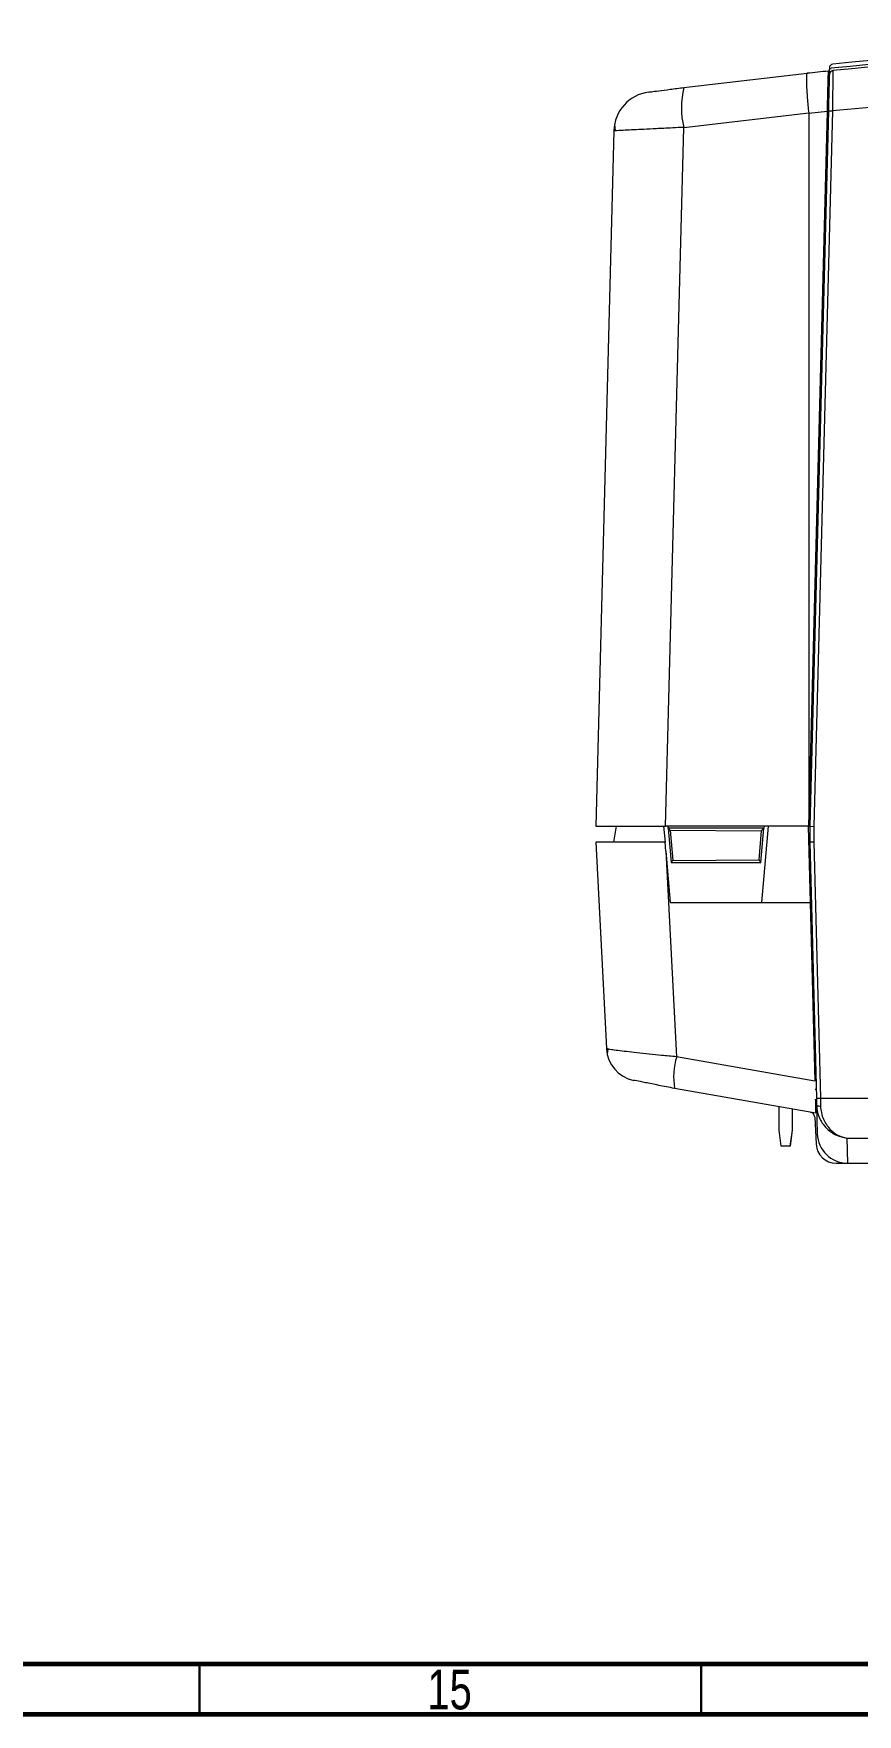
# Model space of a CAD drawing. Header units: millimetres. Extents: x 15 to 1184, y 5 to 836.
# Drawn here: x 433 to 515.1, y 5 to 172.6 of the extents above; entities that cross this region are included whole.
import ezdxf

# ---------------------------------------------------------------- set-up
doc = ezdxf.new("R2010")
doc.units = ezdxf.units.MM
doc.styles.add('SLDTEXTSTYLE0', font='TXT', dxfattribs={"width": 0.75})

msp = doc.modelspace()

# ---------------------------------------------------------------- linework, layer by layer
at = {"color": 7, "linetype": 'Continuous', "lineweight": 15}
for p, q in [((497.78, 167.24), (510.05, 168.66)), ((512.2, 168.68), (512.26, 168.68)), ((512.27, 169.19), (512.26, 168.96)), ((512.63, 168.93), (512.63, 168.79)), ((497.76, 163.27), (510.21, 164.71)), ((512.08, 164.85), (510.21, 164.66)), ((510.21, 93.57), (512.08, 164.85)), ((510.21, 164.71), (510.21, 164.66)), ((510.21, 164.66), (510.21, 93.57)), ((512.18, 164.91), (510.31, 93.57)), ((512.58, 164.9), (510.71, 93.56)), ((512.06, 164.3), (512.16, 164.3)), ((512.18, 164.91), (512.58, 164.9)), ((490.8, 162.92), (488.98, 93.57)), ((490.87, 163.59), (490.93, 162.93)), ((495.94, 93.57), (497.76, 163.27)), ((512.05, 163.97), (512.15, 163.97)), ((512.15, 163.94), (512.05, 163.93)), ((510.37, 95.97), (510.27, 95.97)), ((510.29, 96.69), (510.39, 96.69)), ((488.98, 93.57), (495.94, 93.57)), ((490.78, 91.97), (491.06, 93.57)), ((495.75, 93.57), (495.89, 91.97)), ((510.21, 93.57), (495.94, 93.57)), ((496.21, 93.37), (496.19, 93.57)), ((496.21, 93.37), (496.41, 93.18)), ((505.75, 93.37), (496.21, 93.37)), ((496.21, 93.37), (496.5, 89.97)), ((496.41, 93.18), (505.48, 93.12)), ((496.41, 93.18), (496.68, 90.16)), ((505.48, 93.12), (505.23, 90.22)), ((505.45, 89.97), (505.75, 93.37)), ((505.48, 93.12), (505.75, 93.37)), ((505.54, 85.97), (506.2, 93.57)), ((505.77, 93.57), (505.75, 93.37)), ((510.16, 93.57), (510.36, 85.97)), ((510.21, 93.57), (510.31, 93.57)), ((510.31, 93.57), (510.71, 93.56)), ((510.31, 93.57), (510.31, 91.97)), ((510.71, 93.56), (510.71, 91.98)), ((495.89, 91.97), (488.98, 91.97)), ((488.98, 91.97), (490.06, 71.39)), ((495.97, 91.08), (495.89, 91.97)), ((495.97, 91.08), (496.42, 85.97)), ((495.97, 91.08), (497.05, 70.58)), ((510.71, 91.98), (510.31, 91.97)), ((510.31, 91.97), (510.98, 66.44)), ((510.71, 91.98), (511.38, 66.45)), ((496.5, 89.97), (496.68, 90.16)), ((496.5, 89.97), (505.45, 89.97)), ((496.68, 90.16), (505.23, 90.22)), ((505.23, 90.22), (505.45, 89.97)), ((496.42, 85.97), (510.36, 85.97)), ((510.36, 85.97), (510.83, 68.16)), ((510.82, 72.57), (510.71, 72.57)), ((490.29, 71.34), (490.06, 71.39)), ((490.19, 71.35), (490.13, 70.86)), ((510.83, 68.16), (497.05, 70.58)), ((510.91, 64.95), (496.84, 67.42)), ((507.26, 63.25), (507.26, 65.6)), ((507.26, 63.25), (507.26, 65.6)), ((510.9, 65.39), (511, 65.39)), ((510.98, 66.44), (511.38, 66.45)), ((510.98, 66.44), (510.99, 65.74)), ((510.99, 65.74), (511.07, 62.91)), ((511.38, 66.45), (634.58, 66.45)), ((511.38, 66.45), (511.39, 65.67)), ((508.55, 65.37), (508.55, 63.25)), ((508.58, 65.36), (508.58, 63.25)), ((510.81, 64.57), (510.95, 61.87)), ((507.48, 61.67), (507.26, 63.25)), ((507.48, 61.67), (507.26, 63.25)), ((507.26, 63.25), (507.26, 63.25)), ((508.55, 63.25), (508.33, 61.67)), ((508.58, 63.25), (508.35, 61.67)), ((514, 62.47), (631.96, 62.47)), ((514, 62.47), (514.07, 59.97)), ((508.33, 61.67), (507.48, 61.67)), ((507.48, 61.67), (507.48, 61.67)), ((508.35, 61.67), (508.33, 61.67)), ((512.95, 59.97), (514.07, 59.97)), ((514.07, 59.97), (522.48, 59.97))]:
    msp.add_line(p, q, dxfattribs=at)
at = {"color": 8, "linetype": 'Continuous', "lineweight": 15}
for p, q in [((511.95, 159.99), (512.05, 160)), ((510.88, 70.06), (510.78, 70.06)), ((510.95, 67.33), (510.85, 67.33))]:
    msp.add_line(p, q, dxfattribs=at)
at = {"color": 7, "linetype": 'Continuous', "lineweight": 60}
for p, q in [((1179, 10), (20, 10)), ((1184, 5), (15, 5))]:
    msp.add_line(p, q, dxfattribs=at)
at = {"color": 7, "linetype": 'Continuous', "lineweight": 30}
for p, q in [((449.5, 10), (449.5, 5)), ((499.5, 10), (499.5, 5))]:
    msp.add_line(p, q, dxfattribs=at)
at = {"color": 7, "linetype": 'Continuous', "lineweight": 15}
for centre, radius, start, end in [((572.98, -427.38), 599.6, 84.20556, 95.79444), ((572.98, -427.38), 600, 84.22728, 95.77272), ((572.98, -428.03), 600, 84.22728, 95.77272), ((512.67, 169.18), 0.4, 95.7727, 178.5), ((572.98, -428.03), 600, 95.81595, 96.02019), ((512.67, 168.53), 0.4, 95.7727, 178.5), ((494.79, 162.82), 4, 97.538, 178.5), ((505.52, 165.21), 8, 165.3392, 194.0601), ((493.45, 71.56), 3.4, 183, 258.4327), ((503.55, 68.58), 6.8, 162.8472, 189.7658), ((511.28, 66.24), 0.576, 239.7857, 281.0284), ((510.31, 64.54), 0.5, 3, 80.9973), ((512.95, 61.97), 2, 183, 270)]:
    msp.add_arc(centre, radius, start, end, dxfattribs=at)
msp.add_ellipse((514.07, 62.99), major_axis=(-0.08, 3.02), ratio=0.994518, start_param=1.570796, end_param=3.115556, dxfattribs=at)
for points, knots in [([(510.05, 168.66), (510.03, 168.64), (510, 168.59), (509.98, 168.22), (509.98, 167.64), (510.02, 166.89), (510.08, 165.98), (510.16, 165.21), (510.21, 164.71)], [0, 0, 0, 0, 0.155337, 0.290654, 0.50041, 0.631155, 0.758173, 1, 1, 1, 1]), ([(512.08, 164.85), (512.08, 164.92), (512.08, 165.12), (512.09, 165.44), (512.1, 165.83), (512.11, 166.14), (512.12, 166.44), (512.13, 166.74), (512.13, 167.08), (512.14, 167.34), (512.15, 167.59), (512.15, 167.82), (512.16, 168.07), (512.17, 168.26), (512.17, 168.44), (512.17, 168.6), (512.18, 168.72), (512.18, 168.81), (512.18, 168.84), (512.18, 168.86)], [0, 0, 0, 0, 0.033977, 0.101264, 0.166856, 0.231124, 0.265104, 0.3324, 0.398004, 0.462289, 0.496136, 0.563172, 0.628526, 0.692569, 0.73031, 0.806162, 0.882588, 0.921026, 1, 1, 1, 1]), ([(512.18, 168.86), (512.18, 168.87), (512.18, 168.88), (512.18, 168.88), (512.18, 168.88)], [0, 0, 0, 0, 0.499419, 1, 1, 1, 1]), ([(512.27, 168.54), (512.27, 168.48), (512.27, 168.37), (512.24, 167.53), (512.21, 166.33), (512.19, 165.39), (512.18, 164.91)], [0, 0, 0, 0, 0.249966, 0.499727, 0.749411, 1, 1, 1, 1]), ([(512.26, 168.96), (512.27, 168.99), (512.28, 169.04), (512.34, 169.12), (512.4, 169.14), (512.44, 169.15)], [0, 0, 0, 0, 0.225545, 0.501279, 1, 1, 1, 1]), ([(512.26, 168.96), (512.26, 168.91), (512.26, 168.83), (512.26, 168.73), (512.26, 168.68)], [0, 0, 0, 0, 0.557728, 1, 1, 1, 1]), ([(512.63, 168.85), (512.56, 168.86), (512.42, 168.87), (512.34, 168.74), (512.3, 168.68)], [0, 0, 0, 0, 0.50379, 1, 1, 1, 1]), ([(633.38, 164.9), (625.35, 165.62), (609.28, 167.07), (585.08, 168), (560.88, 168), (536.68, 167.07), (520.61, 165.62), (512.58, 164.9)], [0, 0, 0, 0, 0.200018, 0.399957, 0.60004, 0.799977, 1, 1, 1, 1]), ([(494.27, 166.78), (494.32, 166.79), (494.43, 166.81), (495.23, 166.91), (496.37, 167.06), (497.31, 167.18), (497.78, 167.24)], [0, 0, 0, 0, 0.250125, 0.499999, 0.749954, 1, 1, 1, 1]), ([(497.76, 163.27), (497.4, 163.25), (496.71, 163.22), (495.8, 163.17), (494.82, 163.12), (493.79, 163.07), (492.73, 163.02), (491.88, 162.97), (491.03, 162.93), (490.89, 162.93), (490.8, 162.92)], [0, 0, 0, 0, 0.097098, 0.18055, 0.25035, 0.381028, 0.500461, 0.63076, 0.757593, 1, 1, 1, 1]), ([(496.84, 67.42), (496.3, 67.53), (495.22, 67.74), (493.89, 68.01), (492.95, 68.2), (492.83, 68.22), (492.77, 68.23)], [0, 0, 0, 0, 0.250106, 0.500026, 0.749872, 1, 1, 1, 1]), ([(510.87, 66.35), (510.88, 66.25), (510.89, 65.83), (510.9, 65.32), (510.91, 64.99), (510.91, 64.96), (510.91, 64.95)], [0, 0, 0, 0, 0.105534, 0.465615, 0.821543, 1, 1, 1, 1]), ([(510.99, 65.74), (511.02, 65.51), (511.06, 65.03), (511.39, 64.17), (512.03, 63.33), (512.98, 62.68), (513.66, 62.54), (514, 62.47)], [0, 0, 0, 0, 0.1215365, 0.2511387, 0.5008434, 0.7507568, 1, 1, 1, 1]), ([(511.39, 65.67), (511.41, 65.45), (511.45, 64.98), (511.74, 64.14), (512.3, 63.32), (513.12, 62.69), (513.71, 62.54), (514, 62.47)], [0, 0, 0, 0, 0.1201218, 0.2507259, 0.500135, 0.7498691, 1, 1, 1, 1])]:
    msp.add_open_spline(points, degree=3, knots=knots, dxfattribs=at)
at = {"color": 8, "linetype": 'Continuous', "lineweight": 15}
for points, knots in [([(512.63, 168.79), (512.63, 168.75), (512.63, 168.69), (512.62, 168.28), (512.61, 167.61), (512.6, 166.48), (512.58, 165.43), (512.58, 164.9)], [0, 0, 0, 0, 0.143545, 0.287232, 0.434848, 0.716811, 1, 1, 1, 1]), ([(497.05, 70.58), (496.54, 70.63), (495.6, 70.72), (494.26, 70.85), (493.08, 70.98), (492.01, 71.1), (491.17, 71.2), (490.47, 71.29), (490.35, 71.32), (490.29, 71.34)], [0, 0, 0, 0, 0.150425, 0.282507, 0.42813, 0.564903, 0.709441, 0.85177, 1, 1, 1, 1])]:
    msp.add_open_spline(points, degree=3, knots=knots, dxfattribs=at)

# ---------------------------------------------------------------- texts
at = {"color": 7, "linetype": 'Continuous', "lineweight": 0, "insert": (474.42, 9.47), "char_height": 3.969, "attachment_point": 2, "style": 'SLDTEXTSTYLE0'}
msp.add_mtext('15', dxfattribs=at)

doc.saveas('drawing.dxf')
